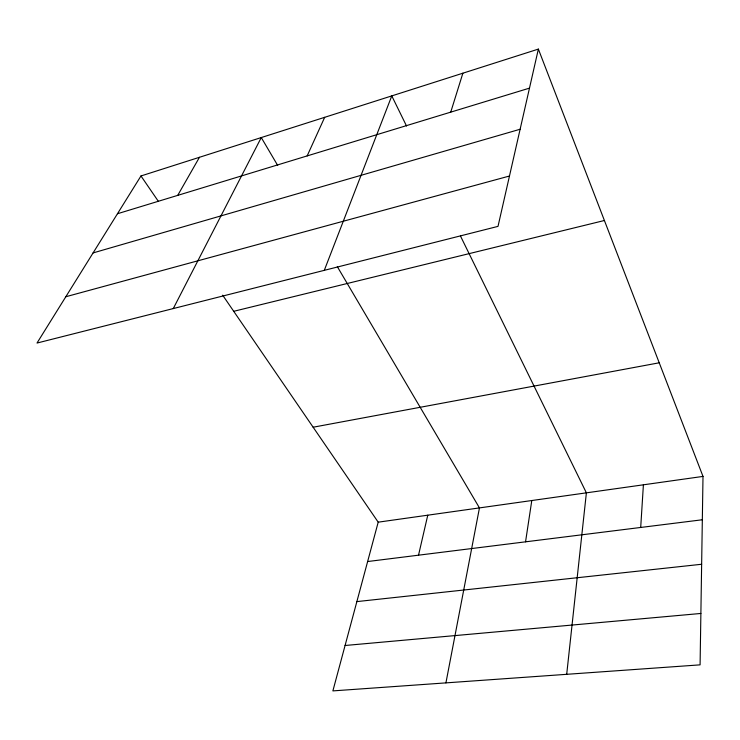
<?xml version="1.0" encoding="UTF-8"?>
<svg xmlns="http://www.w3.org/2000/svg" width="740" height="740" viewBox="0 0 740 740"><rect width="100%" height="100%" fill="white"/><g stroke="black" fill="none" stroke-linecap="round" stroke-linejoin="round"><path stroke-width="1.11" d="M538.369 49.099L498.011 226.375L37 343.055L140.97 175.963L538.369 49.099L703 476.412L700.086 664.853L332.88 690.901L378.205 522.172L222.675 295.195M640.701 527.454L643.402 484.811M566.701 674.316L586.385 492.84L460.465 236.005M525.548 541.828L531.792 500.536M445.924 682.881L479.455 507.908L337.329 266.668M418.526 555.185L427.766 515.188M450.734 112.138L462.879 73.195M324.296 270.341L391.775 95.895L406.538 126.004M307.156 155.909L324.684 117.318M173.271 308.571L261.266 137.557L277.685 165.427M177.72 195.369L199.467 157.287M117.466 213.74L529.479 88.134M93.083 252.923L520.118 129.25M65.823 296.74L509.471 176.018M233.72 311.309L604.404 220.501M313.131 427.221L659.229 362.794M378.205 522.172L703 476.412M367.623 561.54L702.334 519.767M356.865 601.601L701.64 564.259M345.071 645.493L700.882 613.46M140.97 175.963L158.462 201.483"/></g></svg>
